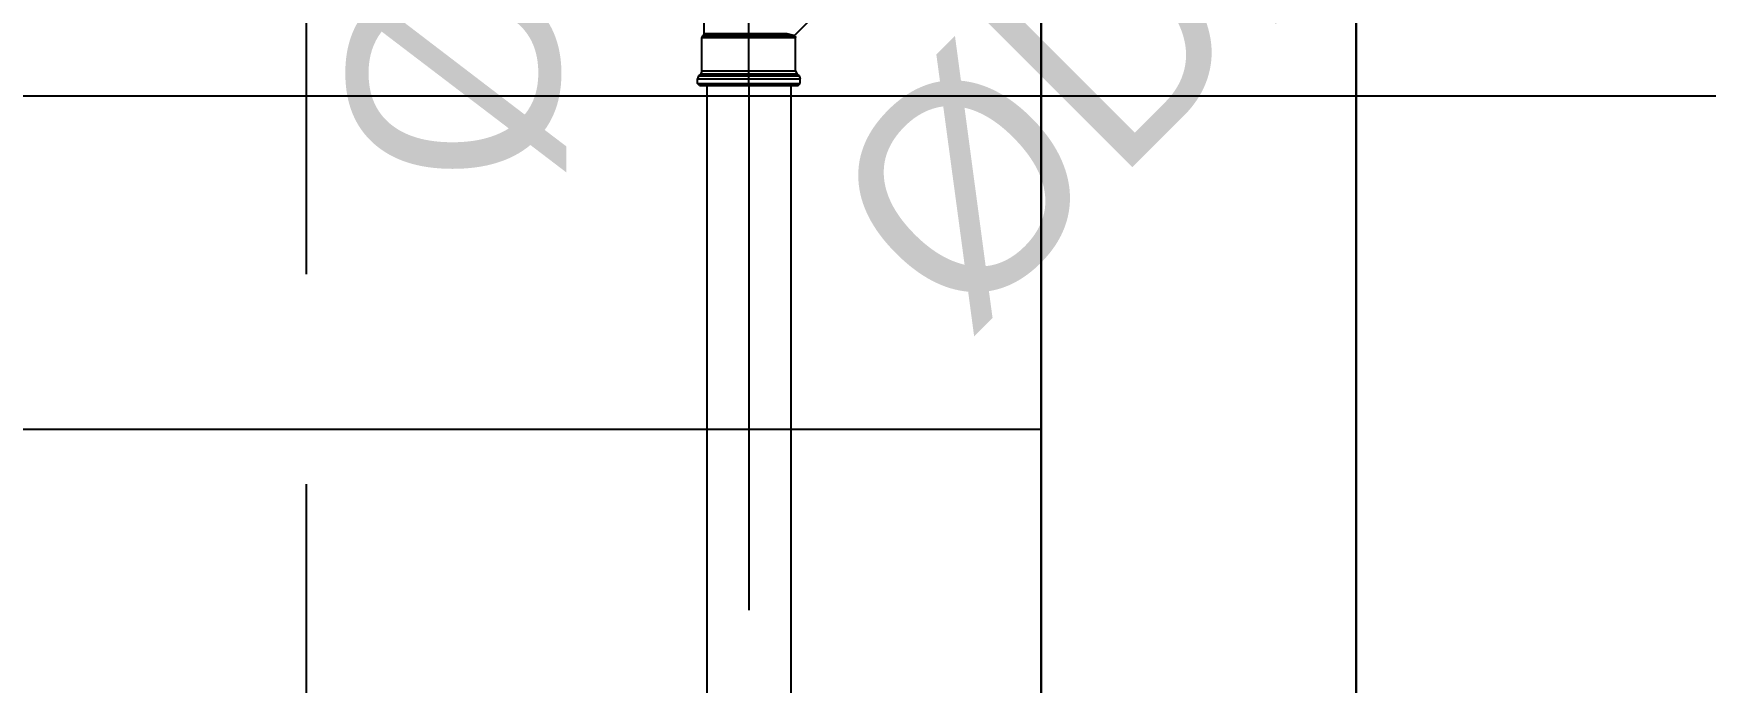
# Model space of a CAD drawing. Header units: millimetres. Extents: x -1292 to 2253, y 326 to 453.
# Drawn here: x 2098.519 to 2099.315, y 357.35 to 357.66 of the extents above; entities that cross this region are included whole.
import ezdxf
from ezdxf.enums import TextEntityAlignment as Align

# ---------------------------------------------------------------- set-up
doc = ezdxf.new("R2010")
doc.units = ezdxf.units.MM
doc.header["$LTSCALE"] = 0.5
doc.linetypes.add('HIDDEN', pattern=[9.525, 6.35, -3.175])
doc.linetypes.add('HIDDENX2', pattern=[0.75, 0.5, -0.25])
for name, color, linetype in [('-HIDRO', 8, 'Continuous'), ('Eixo', 4, 'HIDDENX2'), ('Esgoto', 5, 'ByLayer'), ('TEXTO', 7, 'Continuous')]:
    doc.layers.add(name, color=color, linetype=linetype)

msp = doc.modelspace()

# ---------------------------------------------------------------- linework, layer by layer
at = {"layer": '-HIDRO', "ltscale": 0.05}
for p, q in [((2099.14874, 364.47117), (2099.14874, 339.47117)), ((2098.99874, 355.92117), (2098.99874, 358.22117)), ((2098.99874, 358.22117), (2098.99874, 355.92117)), ((2099.14874, 355.92117), (2099.14874, 358.22117)), ((2099.83074, 357.62973), (2098.27213, 357.62973)), ((2098.44874, 357.47117), (2098.99874, 357.47117))]:
    msp.add_line(p, q, dxfattribs=at)
at = {"layer": '-HIDRO', "linetype": 'HIDDEN', "ltscale": 0.05}
msp.add_line((2098.64874, 358.22117), (2098.64874, 356.47117), dxfattribs=at)
at = {"layer": 'Eixo'}
for q in [(2098.85953, 357.66705), (2098.85953, 356.13078)]:
    msp.add_line((2098.85953, 357.63484), q, dxfattribs=at)
at = {"layer": 'Esgoto', "color": 2}
for p, q in [((2098.83828, 357.65972), (2098.83828, 357.71649)), ((2098.8813, 357.65879), (2098.90963, 357.6871)), ((2098.83752, 357.65855), (2098.83723, 357.65784)), ((2098.83723, 357.64187), (2098.83723, 357.65784)), ((2098.83723, 357.65784), (2098.88183, 357.65784)), ((2098.83799, 357.65901), (2098.83752, 357.65855)), ((2098.83752, 357.65855), (2098.88154, 357.65855)), ((2098.83828, 357.65972), (2098.83799, 357.65901)), ((2098.83799, 357.65901), (2098.88004, 357.65901)), ((2098.83828, 357.65972), (2098.87729, 357.65972)), ((2098.87729, 357.65972), (2098.87731, 357.65971)), ((2098.87731, 357.65971), (2098.87733, 357.65971)), ((2098.87733, 357.65971), (2098.87734, 357.6597)), ((2098.87734, 357.6597), (2098.87736, 357.6597)), ((2098.87736, 357.6597), (2098.87738, 357.6597)), ((2098.87738, 357.6597), (2098.8774, 357.65969)), ((2098.8774, 357.65969), (2098.87742, 357.65969)), ((2098.87742, 357.65969), (2098.87743, 357.65968)), ((2098.87743, 357.65968), (2098.87745, 357.65968)), ((2098.87745, 357.65968), (2098.87747, 357.65967)), ((2098.87747, 357.65967), (2098.87749, 357.65967)), ((2098.87749, 357.65967), (2098.87751, 357.65967)), ((2098.87751, 357.65967), (2098.87752, 357.65966)), ((2098.87752, 357.65966), (2098.87754, 357.65966)), ((2098.87754, 357.65966), (2098.87756, 357.65965)), ((2098.87756, 357.65965), (2098.87758, 357.65965)), ((2098.87758, 357.65965), (2098.87759, 357.65964)), ((2098.87759, 357.65964), (2098.87761, 357.65964)), ((2098.87761, 357.65964), (2098.87763, 357.65963)), ((2098.87763, 357.65963), (2098.87765, 357.65963)), ((2098.87765, 357.65963), (2098.87766, 357.65963)), ((2098.87766, 357.65963), (2098.87768, 357.65962)), ((2098.87768, 357.65962), (2098.8777, 357.65962)), ((2098.8777, 357.65962), (2098.87771, 357.65961)), ((2098.87771, 357.65961), (2098.87773, 357.65961)), ((2098.87773, 357.65961), (2098.87775, 357.6596)), ((2098.87775, 357.6596), (2098.87777, 357.6596)), ((2098.87777, 357.6596), (2098.87778, 357.6596)), ((2098.87778, 357.6596), (2098.8778, 357.65959)), ((2098.8778, 357.65959), (2098.87782, 357.65959)), ((2098.87782, 357.65959), (2098.87783, 357.65958)), ((2098.87783, 357.65958), (2098.87785, 357.65958)), ((2098.87785, 357.65958), (2098.87787, 357.65958)), ((2098.87787, 357.65958), (2098.87788, 357.65957)), ((2098.87788, 357.65957), (2098.8779, 357.65957)), ((2098.8779, 357.65957), (2098.87792, 357.65956)), ((2098.87792, 357.65956), (2098.87793, 357.65956)), ((2098.87793, 357.65956), (2098.87795, 357.65955)), ((2098.87795, 357.65955), (2098.87797, 357.65955)), ((2098.87797, 357.65955), (2098.87798, 357.65955)), ((2098.87798, 357.65955), (2098.878, 357.65954)), ((2098.878, 357.65954), (2098.87802, 357.65954)), ((2098.87802, 357.65954), (2098.87803, 357.65953)), ((2098.87803, 357.65953), (2098.87805, 357.65953)), ((2098.87805, 357.65953), (2098.87806, 357.65953)), ((2098.87806, 357.65953), (2098.87808, 357.65952)), ((2098.87808, 357.65952), (2098.8781, 357.65952)), ((2098.8781, 357.65952), (2098.87811, 357.65951)), ((2098.87811, 357.65951), (2098.87813, 357.65951)), ((2098.87813, 357.65951), (2098.87814, 357.65951)), ((2098.87814, 357.65951), (2098.87816, 357.6595)), ((2098.87816, 357.6595), (2098.87818, 357.6595)), ((2098.87818, 357.6595), (2098.87819, 357.65949)), ((2098.87819, 357.65949), (2098.87821, 357.65949)), ((2098.87821, 357.65949), (2098.87822, 357.65949)), ((2098.87822, 357.65949), (2098.87824, 357.65948)), ((2098.87824, 357.65948), (2098.87825, 357.65948)), ((2098.87825, 357.65948), (2098.87827, 357.65947)), ((2098.87827, 357.65947), (2098.87829, 357.65947)), ((2098.87829, 357.65947), (2098.8783, 357.65947)), ((2098.8783, 357.65947), (2098.87832, 357.65946)), ((2098.87832, 357.65946), (2098.87833, 357.65946)), ((2098.87833, 357.65946), (2098.87835, 357.65945)), ((2098.87835, 357.65945), (2098.87836, 357.65945)), ((2098.87836, 357.65945), (2098.87838, 357.65945)), ((2098.87838, 357.65945), (2098.87839, 357.65944)), ((2098.87839, 357.65944), (2098.87841, 357.65944)), ((2098.87841, 357.65944), (2098.87842, 357.65944)), ((2098.87842, 357.65944), (2098.87844, 357.65943)), ((2098.87844, 357.65943), (2098.87845, 357.65943)), ((2098.87845, 357.65943), (2098.87847, 357.65942)), ((2098.87847, 357.65942), (2098.87848, 357.65942)), ((2098.87848, 357.65942), (2098.8785, 357.65942)), ((2098.8785, 357.65942), (2098.87851, 357.65941)), ((2098.87851, 357.65941), (2098.87853, 357.65941)), ((2098.87853, 357.65941), (2098.87854, 357.6594)), ((2098.87854, 357.6594), (2098.87856, 357.6594)), ((2098.87856, 357.6594), (2098.87857, 357.6594)), ((2098.87857, 357.6594), (2098.87859, 357.65939)), ((2098.87859, 357.65939), (2098.8786, 357.65939)), ((2098.8786, 357.65939), (2098.87862, 357.65939)), ((2098.87862, 357.65939), (2098.87863, 357.65938)), ((2098.87863, 357.65938), (2098.87864, 357.65938)), ((2098.87864, 357.65938), (2098.87866, 357.65937)), ((2098.87866, 357.65937), (2098.87867, 357.65937)), ((2098.87867, 357.65937), (2098.87869, 357.65937)), ((2098.87869, 357.65937), (2098.8787, 357.65936)), ((2098.8787, 357.65936), (2098.87872, 357.65936)), ((2098.87872, 357.65936), (2098.87873, 357.65936)), ((2098.87873, 357.65936), (2098.87875, 357.65935)), ((2098.87875, 357.65935), (2098.87876, 357.65935)), ((2098.87876, 357.65935), (2098.87878, 357.65934)), ((2098.87878, 357.65934), (2098.87879, 357.65934)), ((2098.87879, 357.65934), (2098.8788, 357.65934)), ((2098.8788, 357.65934), (2098.87882, 357.65933)), ((2098.87882, 357.65933), (2098.87883, 357.65933)), ((2098.87883, 357.65933), (2098.87885, 357.65933)), ((2098.87885, 357.65933), (2098.87886, 357.65932)), ((2098.87886, 357.65932), (2098.87888, 357.65932)), ((2098.87888, 357.65932), (2098.87889, 357.65931)), ((2098.87889, 357.65931), (2098.8789, 357.65931)), ((2098.8789, 357.65931), (2098.87892, 357.65931)), ((2098.87892, 357.65931), (2098.87893, 357.6593)), ((2098.87893, 357.6593), (2098.87895, 357.6593)), ((2098.87895, 357.6593), (2098.87896, 357.6593)), ((2098.87896, 357.6593), (2098.87898, 357.65929)), ((2098.87898, 357.65929), (2098.87899, 357.65929)), ((2098.87899, 357.65929), (2098.879, 357.65929)), ((2098.879, 357.65929), (2098.87902, 357.65928)), ((2098.87902, 357.65928), (2098.87903, 357.65928)), ((2098.87903, 357.65928), (2098.87905, 357.65927)), ((2098.87905, 357.65927), (2098.87906, 357.65927)), ((2098.87906, 357.65927), (2098.87907, 357.65927)), ((2098.87907, 357.65927), (2098.87909, 357.65926)), ((2098.87909, 357.65926), (2098.8791, 357.65926)), ((2098.8791, 357.65926), (2098.87911, 357.65926)), ((2098.87911, 357.65926), (2098.87913, 357.65925)), ((2098.87913, 357.65925), (2098.87914, 357.65925)), ((2098.87914, 357.65925), (2098.87916, 357.65925)), ((2098.87916, 357.65925), (2098.87917, 357.65924)), ((2098.87917, 357.65924), (2098.87918, 357.65924)), ((2098.87918, 357.65924), (2098.8792, 357.65923)), ((2098.8792, 357.65923), (2098.87921, 357.65923)), ((2098.87921, 357.65923), (2098.87922, 357.65923)), ((2098.87922, 357.65923), (2098.87924, 357.65922)), ((2098.87924, 357.65922), (2098.87925, 357.65922)), ((2098.87925, 357.65922), (2098.87926, 357.65922)), ((2098.87926, 357.65922), (2098.87928, 357.65921)), ((2098.87928, 357.65921), (2098.87929, 357.65921)), ((2098.87929, 357.65921), (2098.8793, 357.65921)), ((2098.8793, 357.65921), (2098.87932, 357.6592)), ((2098.87932, 357.6592), (2098.87933, 357.6592)), ((2098.87933, 357.6592), (2098.87934, 357.6592)), ((2098.87934, 357.6592), (2098.87936, 357.65919)), ((2098.87936, 357.65919), (2098.87937, 357.65919)), ((2098.87937, 357.65919), (2098.87938, 357.65919)), ((2098.87938, 357.65919), (2098.8794, 357.65918)), ((2098.8794, 357.65918), (2098.87941, 357.65918)), ((2098.87941, 357.65918), (2098.87942, 357.65918)), ((2098.87942, 357.65918), (2098.87943, 357.65917)), ((2098.87943, 357.65917), (2098.87945, 357.65917)), ((2098.87945, 357.65917), (2098.87946, 357.65917)), ((2098.87946, 357.65917), (2098.87947, 357.65916)), ((2098.87947, 357.65916), (2098.87949, 357.65916)), ((2098.87949, 357.65916), (2098.8795, 357.65916)), ((2098.8795, 357.65916), (2098.87951, 357.65915)), ((2098.87951, 357.65915), (2098.87952, 357.65915)), ((2098.87952, 357.65915), (2098.87954, 357.65915)), ((2098.87954, 357.65915), (2098.87955, 357.65914)), ((2098.87955, 357.65914), (2098.87956, 357.65914)), ((2098.87956, 357.65914), (2098.87957, 357.65914)), ((2098.87957, 357.65914), (2098.87959, 357.65913)), ((2098.87959, 357.65913), (2098.8796, 357.65913)), ((2098.8796, 357.65913), (2098.87961, 357.65913)), ((2098.87961, 357.65913), (2098.87962, 357.65912)), ((2098.87962, 357.65912), (2098.87964, 357.65912)), ((2098.87964, 357.65912), (2098.87965, 357.65912)), ((2098.87965, 357.65912), (2098.87966, 357.65911)), ((2098.87966, 357.65911), (2098.87967, 357.65911)), ((2098.87967, 357.65911), (2098.87968, 357.65911)), ((2098.87968, 357.65911), (2098.8797, 357.6591)), ((2098.8797, 357.6591), (2098.87971, 357.6591)), ((2098.87971, 357.6591), (2098.87972, 357.6591)), ((2098.87972, 357.6591), (2098.87973, 357.65909)), ((2098.87973, 357.65909), (2098.87974, 357.65909)), ((2098.87974, 357.65909), (2098.87976, 357.65909)), ((2098.87976, 357.65909), (2098.87977, 357.65908)), ((2098.87977, 357.65908), (2098.87978, 357.65908)), ((2098.87978, 357.65908), (2098.87979, 357.65908)), ((2098.87979, 357.65908), (2098.8798, 357.65907)), ((2098.8798, 357.65907), (2098.87982, 357.65907)), ((2098.87982, 357.65907), (2098.87983, 357.65907)), ((2098.87983, 357.65907), (2098.87984, 357.65906)), ((2098.87984, 357.65906), (2098.87985, 357.65906)), ((2098.87985, 357.65906), (2098.87986, 357.65906)), ((2098.87986, 357.65906), (2098.87987, 357.65906)), ((2098.87987, 357.65906), (2098.87988, 357.65905)), ((2098.87988, 357.65905), (2098.8799, 357.65905)), ((2098.8799, 357.65905), (2098.87991, 357.65905)), ((2098.87991, 357.65905), (2098.87992, 357.65904)), ((2098.87992, 357.65904), (2098.87993, 357.65904)), ((2098.87993, 357.65904), (2098.87994, 357.65904)), ((2098.87994, 357.65904), (2098.87995, 357.65903)), ((2098.87995, 357.65903), (2098.87996, 357.65903)), ((2098.87996, 357.65903), (2098.87997, 357.65903)), ((2098.87997, 357.65903), (2098.87999, 357.65903)), ((2098.87999, 357.65903), (2098.88, 357.65902)), ((2098.88, 357.65902), (2098.88001, 357.65902)), ((2098.88001, 357.65902), (2098.88002, 357.65902)), ((2098.88002, 357.65902), (2098.88003, 357.65901)), ((2098.88003, 357.65901), (2098.88004, 357.65901)), ((2098.88004, 357.65901), (2098.88005, 357.65901)), ((2098.88005, 357.65901), (2098.88006, 357.65901)), ((2098.88006, 357.65901), (2098.88007, 357.65901)), ((2098.88007, 357.65901), (2098.88008, 357.659)), ((2098.88008, 357.659), (2098.88009, 357.659)), ((2098.88009, 357.659), (2098.8801, 357.659)), ((2098.8801, 357.659), (2098.88011, 357.659)), ((2098.88011, 357.659), (2098.88012, 357.659)), ((2098.88012, 357.659), (2098.88013, 357.659)), ((2098.88013, 357.659), (2098.88014, 357.65899)), ((2098.88014, 357.65899), (2098.88015, 357.65899)), ((2098.88015, 357.65899), (2098.88016, 357.65899)), ((2098.88016, 357.65899), (2098.88017, 357.65899)), ((2098.88017, 357.65899), (2098.88017, 357.65899)), ((2098.88017, 357.65899), (2098.88018, 357.65899)), ((2098.88018, 357.65899), (2098.88019, 357.65898)), ((2098.88019, 357.65898), (2098.8802, 357.65898)), ((2098.8802, 357.65898), (2098.88021, 357.65898)), ((2098.88021, 357.65898), (2098.88022, 357.65898)), ((2098.88022, 357.65898), (2098.88023, 357.65898)), ((2098.88023, 357.65898), (2098.88024, 357.65898)), ((2098.88024, 357.65898), (2098.88025, 357.65897)), ((2098.88025, 357.65897), (2098.88026, 357.65897)), ((2098.88026, 357.65897), (2098.88027, 357.65897)), ((2098.88027, 357.65897), (2098.88028, 357.65897)), ((2098.88028, 357.65897), (2098.88028, 357.65897)), ((2098.88028, 357.65897), (2098.88029, 357.65897)), ((2098.88029, 357.65897), (2098.8803, 357.65897)), ((2098.8803, 357.65897), (2098.88031, 357.65896)), ((2098.88031, 357.65896), (2098.88032, 357.65896)), ((2098.88032, 357.65896), (2098.88033, 357.65896)), ((2098.88033, 357.65896), (2098.88034, 357.65896)), ((2098.88034, 357.65896), (2098.88035, 357.65896)), ((2098.88035, 357.65896), (2098.88035, 357.65896)), ((2098.88035, 357.65896), (2098.88036, 357.65895)), ((2098.88036, 357.65895), (2098.88037, 357.65895)), ((2098.88037, 357.65895), (2098.88038, 357.65895)), ((2098.88038, 357.65895), (2098.88039, 357.65895)), ((2098.88039, 357.65895), (2098.8804, 357.65895)), ((2098.8804, 357.65895), (2098.88041, 357.65895)), ((2098.88041, 357.65895), (2098.88041, 357.65895)), ((2098.88041, 357.65895), (2098.88042, 357.65894)), ((2098.88042, 357.65894), (2098.88043, 357.65894)), ((2098.88043, 357.65894), (2098.88044, 357.65894)), ((2098.88044, 357.65894), (2098.88045, 357.65894)), ((2098.88045, 357.65894), (2098.88046, 357.65894)), ((2098.88046, 357.65894), (2098.88046, 357.65894)), ((2098.88046, 357.65894), (2098.88047, 357.65894)), ((2098.88047, 357.65894), (2098.88048, 357.65893)), ((2098.88048, 357.65893), (2098.88049, 357.65893)), ((2098.88049, 357.65893), (2098.8805, 357.65893)), ((2098.8805, 357.65893), (2098.8805, 357.65893)), ((2098.8805, 357.65893), (2098.88051, 357.65893)), ((2098.88051, 357.65893), (2098.88052, 357.65893)), ((2098.88052, 357.65893), (2098.88053, 357.65893)), ((2098.88053, 357.65893), (2098.88053, 357.65892)), ((2098.88053, 357.65892), (2098.88054, 357.65892)), ((2098.88054, 357.65892), (2098.88055, 357.65892)), ((2098.88055, 357.65892), (2098.88056, 357.65892)), ((2098.88056, 357.65892), (2098.88057, 357.65892)), ((2098.88057, 357.65892), (2098.88057, 357.65892)), ((2098.88057, 357.65892), (2098.88058, 357.65892)), ((2098.88058, 357.65892), (2098.88059, 357.65891)), ((2098.88059, 357.65891), (2098.8806, 357.65891)), ((2098.8806, 357.65891), (2098.8806, 357.65891)), ((2098.8806, 357.65891), (2098.88061, 357.65891)), ((2098.88061, 357.65891), (2098.88062, 357.65891)), ((2098.88062, 357.65891), (2098.88063, 357.65891)), ((2098.88063, 357.65891), (2098.88063, 357.65891)), ((2098.88063, 357.65891), (2098.88064, 357.65891)), ((2098.88064, 357.65891), (2098.88065, 357.6589)), ((2098.88065, 357.6589), (2098.88065, 357.6589)), ((2098.88065, 357.6589), (2098.88066, 357.6589)), ((2098.88066, 357.6589), (2098.88067, 357.6589)), ((2098.88067, 357.6589), (2098.88068, 357.6589)), ((2098.88068, 357.6589), (2098.88068, 357.6589)), ((2098.88068, 357.6589), (2098.88069, 357.6589)), ((2098.88069, 357.6589), (2098.8807, 357.6589)), ((2098.8807, 357.6589), (2098.8807, 357.65889)), ((2098.8807, 357.65889), (2098.88071, 357.65889)), ((2098.88071, 357.65889), (2098.88072, 357.65889)), ((2098.88072, 357.65889), (2098.88072, 357.65889)), ((2098.88072, 357.65889), (2098.88073, 357.65889)), ((2098.88073, 357.65889), (2098.88074, 357.65889)), ((2098.88074, 357.65889), (2098.88074, 357.65889)), ((2098.88074, 357.65889), (2098.88075, 357.65889)), ((2098.88075, 357.65889), (2098.88076, 357.65888)), ((2098.88076, 357.65888), (2098.88076, 357.65888)), ((2098.88076, 357.65888), (2098.88077, 357.65888)), ((2098.88077, 357.65888), (2098.88078, 357.65888)), ((2098.88078, 357.65888), (2098.88078, 357.65888)), ((2098.88078, 357.65888), (2098.88079, 357.65888)), ((2098.88079, 357.65888), (2098.8808, 357.65888)), ((2098.8808, 357.65888), (2098.8808, 357.65888)), ((2098.8808, 357.65888), (2098.88081, 357.65887)), ((2098.88081, 357.65887), (2098.88081, 357.65887)), ((2098.88081, 357.65887), (2098.88082, 357.65887)), ((2098.88082, 357.65887), (2098.88083, 357.65887)), ((2098.88083, 357.65887), (2098.88083, 357.65887)), ((2098.88083, 357.65887), (2098.88084, 357.65887)), ((2098.88084, 357.65887), (2098.88084, 357.65887)), ((2098.88084, 357.65887), (2098.88085, 357.65887)), ((2098.88085, 357.65887), (2098.88086, 357.65887)), ((2098.88086, 357.65887), (2098.88086, 357.65887)), ((2098.88086, 357.65887), (2098.88087, 357.65886)), ((2098.88087, 357.65886), (2098.88087, 357.65886)), ((2098.88087, 357.65886), (2098.88088, 357.65886)), ((2098.88088, 357.65886), (2098.88089, 357.65886)), ((2098.88089, 357.65886), (2098.88089, 357.65886)), ((2098.88089, 357.65886), (2098.8809, 357.65886)), ((2098.8809, 357.65886), (2098.8809, 357.65886)), ((2098.8809, 357.65886), (2098.88091, 357.65886)), ((2098.88091, 357.65886), (2098.88091, 357.65886)), ((2098.88091, 357.65886), (2098.88092, 357.65885)), ((2098.88092, 357.65885), (2098.88092, 357.65885)), ((2098.88092, 357.65885), (2098.88093, 357.65885)), ((2098.88093, 357.65885), (2098.88094, 357.65885)), ((2098.88094, 357.65885), (2098.88094, 357.65885)), ((2098.88094, 357.65885), (2098.88095, 357.65885)), ((2098.88095, 357.65885), (2098.88095, 357.65885)), ((2098.88095, 357.65885), (2098.88096, 357.65885)), ((2098.88096, 357.65885), (2098.88096, 357.65885)), ((2098.88096, 357.65885), (2098.88097, 357.65885)), ((2098.88097, 357.65885), (2098.88097, 357.65885)), ((2098.88097, 357.65885), (2098.88098, 357.65884)), ((2098.88098, 357.65884), (2098.88098, 357.65884)), ((2098.88098, 357.65884), (2098.88099, 357.65884)), ((2098.88099, 357.65884), (2098.88099, 357.65884)), ((2098.88099, 357.65884), (2098.881, 357.65884)), ((2098.881, 357.65884), (2098.881, 357.65884)), ((2098.881, 357.65884), (2098.88101, 357.65884)), ((2098.88101, 357.65884), (2098.88101, 357.65884)), ((2098.88101, 357.65884), (2098.88102, 357.65884)), ((2098.88102, 357.65884), (2098.88102, 357.65884)), ((2098.88102, 357.65884), (2098.88103, 357.65884)), ((2098.88103, 357.65884), (2098.88103, 357.65883)), ((2098.88103, 357.65883), (2098.88103, 357.65883)), ((2098.88103, 357.65883), (2098.88104, 357.65883)), ((2098.88104, 357.65883), (2098.88104, 357.65883)), ((2098.88104, 357.65883), (2098.88105, 357.65883)), ((2098.88105, 357.65883), (2098.88105, 357.65883)), ((2098.88105, 357.65883), (2098.88106, 357.65883)), ((2098.88106, 357.65883), (2098.88106, 357.65883)), ((2098.88106, 357.65883), (2098.88107, 357.65883)), ((2098.88107, 357.65883), (2098.88107, 357.65883)), ((2098.88107, 357.65883), (2098.88107, 357.65883)), ((2098.88107, 357.65883), (2098.88108, 357.65883)), ((2098.88108, 357.65883), (2098.88108, 357.65883)), ((2098.88108, 357.65883), (2098.88109, 357.65882)), ((2098.88109, 357.65882), (2098.88109, 357.65882)), ((2098.88109, 357.65882), (2098.88109, 357.65882)), ((2098.88109, 357.65882), (2098.8811, 357.65882)), ((2098.8811, 357.65882), (2098.8811, 357.65882)), ((2098.8811, 357.65882), (2098.88111, 357.65882)), ((2098.88111, 357.65882), (2098.88111, 357.65882)), ((2098.88111, 357.65882), (2098.88111, 357.65882)), ((2098.88111, 357.65882), (2098.88112, 357.65882)), ((2098.88112, 357.65882), (2098.88112, 357.65882)), ((2098.88112, 357.65882), (2098.88113, 357.65882)), ((2098.88113, 357.65882), (2098.88113, 357.65882)), ((2098.88113, 357.65882), (2098.88113, 357.65882)), ((2098.88113, 357.65882), (2098.88114, 357.65882)), ((2098.88114, 357.65882), (2098.88114, 357.65881)), ((2098.88114, 357.65881), (2098.88114, 357.65881)), ((2098.88114, 357.65881), (2098.88115, 357.65881)), ((2098.88115, 357.65881), (2098.88115, 357.65881)), ((2098.88115, 357.65881), (2098.88115, 357.65881)), ((2098.88115, 357.65881), (2098.88116, 357.65881)), ((2098.88116, 357.65881), (2098.88116, 357.65881)), ((2098.88116, 357.65881), (2098.88116, 357.65881)), ((2098.88116, 357.65881), (2098.88117, 357.65881)), ((2098.88117, 357.65881), (2098.88117, 357.65881)), ((2098.88117, 357.65881), (2098.88117, 357.65881)), ((2098.88117, 357.65881), (2098.88118, 357.65881)), ((2098.88118, 357.65881), (2098.88118, 357.65881)), ((2098.88118, 357.65881), (2098.88118, 357.65881)), ((2098.88118, 357.65881), (2098.88118, 357.65881)), ((2098.88118, 357.65881), (2098.88119, 357.65881)), ((2098.88119, 357.65881), (2098.88119, 357.65881)), ((2098.88119, 357.65881), (2098.88119, 357.65881)), ((2098.88119, 357.65881), (2098.8812, 357.6588)), ((2098.8812, 357.6588), (2098.8812, 357.6588)), ((2098.8812, 357.6588), (2098.8812, 357.6588)), ((2098.8812, 357.6588), (2098.8812, 357.6588)), ((2098.8812, 357.6588), (2098.88121, 357.6588)), ((2098.88121, 357.6588), (2098.88121, 357.6588)), ((2098.88121, 357.6588), (2098.88121, 357.6588)), ((2098.88121, 357.6588), (2098.88122, 357.6588)), ((2098.88122, 357.6588), (2098.88122, 357.6588)), ((2098.88122, 357.6588), (2098.88122, 357.6588)), ((2098.88122, 357.6588), (2098.88122, 357.6588)), ((2098.88122, 357.6588), (2098.88122, 357.6588)), ((2098.88122, 357.6588), (2098.88123, 357.6588)), ((2098.88123, 357.6588), (2098.88123, 357.6588)), ((2098.88123, 357.6588), (2098.88123, 357.6588)), ((2098.88123, 357.6588), (2098.88123, 357.6588)), ((2098.88123, 357.6588), (2098.88124, 357.6588)), ((2098.88124, 357.6588), (2098.88124, 357.6588)), ((2098.88124, 357.6588), (2098.88124, 357.6588)), ((2098.88124, 357.6588), (2098.88124, 357.6588)), ((2098.88124, 357.6588), (2098.88124, 357.6588)), ((2098.88124, 357.6588), (2098.88125, 357.6588)), ((2098.88125, 357.6588), (2098.88125, 357.65879)), ((2098.88125, 357.65879), (2098.88125, 357.65879)), ((2098.88125, 357.65879), (2098.88125, 357.65879)), ((2098.88125, 357.65879), (2098.88125, 357.65879)), ((2098.88125, 357.65879), (2098.88126, 357.65879)), ((2098.88126, 357.65879), (2098.88126, 357.65879)), ((2098.88126, 357.65879), (2098.88126, 357.65879)), ((2098.88126, 357.65879), (2098.88126, 357.65879)), ((2098.88126, 357.65879), (2098.88126, 357.65879)), ((2098.88126, 357.65879), (2098.88126, 357.65879)), ((2098.88126, 357.65879), (2098.88127, 357.65879)), ((2098.88127, 357.65879), (2098.88127, 357.65879)), ((2098.88127, 357.65879), (2098.88127, 357.65879)), ((2098.88127, 357.65879), (2098.88127, 357.65879)), ((2098.88127, 357.65879), (2098.88127, 357.65879)), ((2098.88127, 357.65879), (2098.88127, 357.65879)), ((2098.88127, 357.65879), (2098.88127, 357.65879)), ((2098.88127, 357.65879), (2098.88128, 357.65879)), ((2098.88128, 357.65879), (2098.88128, 357.65879)), ((2098.88128, 357.65879), (2098.88128, 357.65879)), ((2098.88128, 357.65879), (2098.88128, 357.65879)), ((2098.88128, 357.65879), (2098.88128, 357.65879)), ((2098.88128, 357.65879), (2098.88128, 357.65879)), ((2098.88128, 357.65879), (2098.88128, 357.65879)), ((2098.88128, 357.65879), (2098.88128, 357.65879)), ((2098.88128, 357.65879), (2098.88129, 357.65879)), ((2098.88129, 357.65879), (2098.88129, 357.65879)), ((2098.88129, 357.65879), (2098.88129, 357.65879)), ((2098.88129, 357.65879), (2098.88129, 357.65879)), ((2098.88129, 357.65879), (2098.88129, 357.65879)), ((2098.88129, 357.65879), (2098.88129, 357.65879)), ((2098.88129, 357.65879), (2098.88129, 357.65879)), ((2098.88129, 357.65879), (2098.88129, 357.65879)), ((2098.88129, 357.65879), (2098.88129, 357.65879)), ((2098.88129, 357.65879), (2098.88129, 357.65879)), ((2098.88129, 357.65879), (2098.88129, 357.65879)), ((2098.88129, 357.65879), (2098.88129, 357.65879)), ((2098.88129, 357.65879), (2098.88129, 357.65879)), ((2098.88129, 357.65879), (2098.8813, 357.65879)), ((2098.8813, 357.65879), (2098.88154, 357.65855)), ((2098.8813, 357.65879), (2098.8813, 357.65879)), ((2098.8813, 357.65879), (2098.8813, 357.65879)), ((2098.8813, 357.65879), (2098.8813, 357.65879)), ((2098.8813, 357.65879), (2098.8813, 357.65879)), ((2098.8813, 357.65879), (2098.8813, 357.65879)), ((2098.8813, 357.65879), (2098.8813, 357.65879)), ((2098.8813, 357.65879), (2098.8813, 357.65879)), ((2098.8813, 357.65879), (2098.8813, 357.65879)), ((2098.8813, 357.65879), (2098.8813, 357.65879)), ((2098.8813, 357.65879), (2098.8813, 357.65879)), ((2098.8813, 357.65879), (2098.8813, 357.65879)), ((2098.8813, 357.65879), (2098.8813, 357.65879)), ((2098.8813, 357.65879), (2098.8813, 357.65879)), ((2098.8813, 357.65879), (2098.8813, 357.65879)), ((2098.88154, 357.65855), (2098.88183, 357.65784)), ((2098.88183, 357.64187), (2098.88183, 357.65784)), ((2098.83723, 357.64187), (2098.83664, 357.64046)), ((2098.83723, 357.64187), (2098.88183, 357.64187)), ((2098.88183, 357.64187), (2098.88242, 357.64046)), ((2098.83562, 357.63943), (2098.83503, 357.63801)), ((2098.83503, 357.63582), (2098.83503, 357.63801)), ((2098.83503, 357.63801), (2098.88403, 357.63801)), ((2098.83603, 357.63484), (2098.83503, 357.63582)), ((2098.83503, 357.63582), (2098.88403, 357.63582)), ((2098.83664, 357.64046), (2098.83562, 357.63943)), ((2098.83562, 357.63943), (2098.88344, 357.63943)), ((2098.83603, 357.63484), (2098.88303, 357.63484)), ((2098.83664, 357.64046), (2098.88242, 357.64046)), ((2098.88242, 357.64046), (2098.88344, 357.63943)), ((2098.88303, 357.63484), (2098.88403, 357.63582)), ((2098.88344, 357.63943), (2098.88403, 357.63801)), ((2098.88403, 357.63582), (2098.88403, 357.63801))]:
    msp.add_line(p, q, dxfattribs=at)
at = {"layer": 'Esgoto', "color": 3}
for points in [[(2098.83953, 357.63484, 0), (2098.83953, 356.13078, 0)], [(2098.87953, 357.63484, 0), (2098.87953, 356.13078, 0)]]:
    msp.add_polyline3d(points, dxfattribs=at)

# ---------------------------------------------------------------- texts
at = {"layer": 'TEXTO'}
for rotation, p in [(90, (2098.71889, 357.83036)), (45, (2099.09633, 357.72081))]:
    msp.add_text('ØDN 40', height=0.1, rotation=rotation, dxfattribs=at).set_placement(p, align=Align.MIDDLE_CENTER)

doc.saveas('drawing.dxf')
